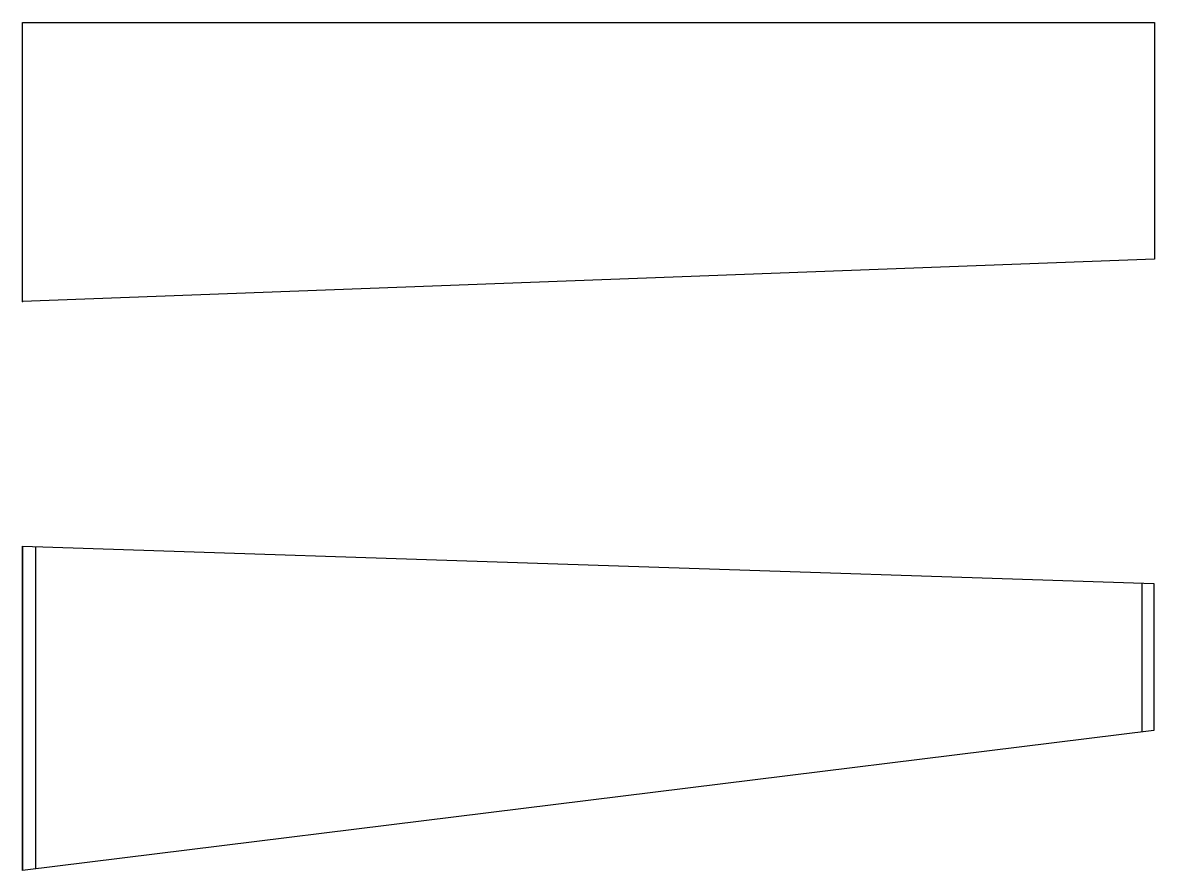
# Model space of a CAD drawing. Header units: centimetres. Extents: x 0 to 69.4, y -34.9 to 17.1.
import ezdxf

# ---------------------------------------------------------------- set-up
doc = ezdxf.new("R2010")
doc.units = ezdxf.units.CM
doc.header["$MEASUREMENT"] = 0
doc.layers.add('Boden_Sketch1', color=7, linetype='Continuous')
doc.layers.add('Ramps_CC_BY-NC-SA v1_Sketch1', color=7, linetype='Continuous')

# ---------------------------------------------------------------- blocks, each defined once
blk = doc.blocks.new('Boden')
at = {"layer": 'Boden_Sketch1'}
for p, q in [((0, -34.887), (0, -15)), ((0, -15), (69.362, -17.301)), ((0.8, -34.788), (0.8, -15.027)), ((68.662, -26.389), (68.662, -17.278)), ((69.362, -17.301), (69.362, -26.302)), ((69.362, -26.302), (0, -34.887))]:
    blk.add_line(p, q, dxfattribs=at)
blk.add_point((0, 0), dxfattribs=at)

msp = doc.modelspace()

# ---------------------------------------------------------------- linework, layer by layer
at = {"layer": 'Ramps_CC_BY-NC-SA v1_Sketch1'}
for p, q in [((0, 0), (0, 17.1)), ((0, 17.1), (69.4, 17.1)), ((69.4, 17.1), (69.4, 2.6)), ((69.4, 2.6), (0, 0)), ((0, -15), (69.362, -17.301)), ((0, -15), (0, -34.887)), ((69.362, -17.301), (69.362, -26.302)), ((69.362, -26.302), (0, -34.887))]:
    msp.add_line(p, q, dxfattribs=at)
msp.add_point((0, 0), dxfattribs=at)

# ---------------------------------------------------------------- block references
msp.add_blockref('Boden', (0, 0))

doc.saveas('drawing.dxf')
